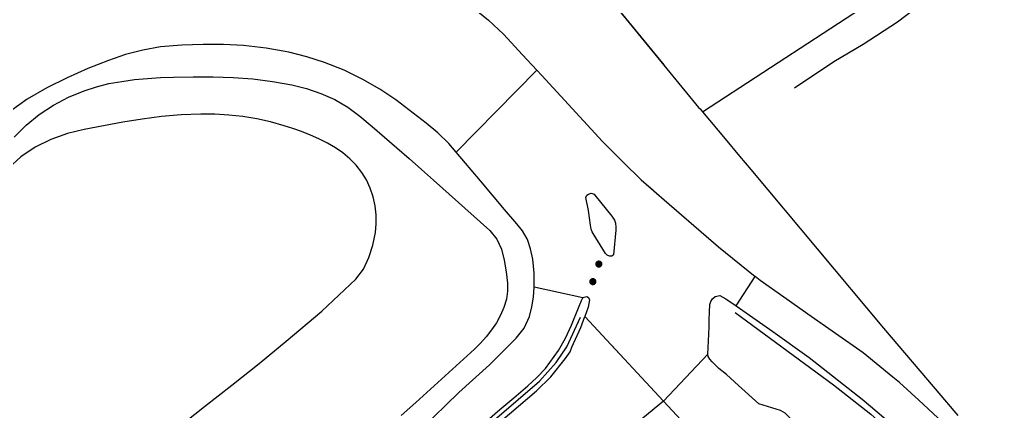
# Model space of a CAD drawing. Header units: millimetres. Extents: x 111502 to 977541, y 8702 to 1044108.
# Drawn here: x 975487.4 to 975588.6, y 475984.5 to 476025.3 of the extents above; entities that cross this region are included whole.
import ezdxf

# ---------------------------------------------------------------- set-up
doc = ezdxf.new("R2010")
doc.units = ezdxf.units.MM
doc.header["$LTSCALE"] = 0.25
doc.layers.add('X HVSS Site Background', color=8, linetype='Continuous')

# ---------------------------------------------------------------- blocks, each defined once
blk = doc.blocks.new('OS Master Map$1$OSS9')
at = {"color": 8, "true_color": 0x707070, "const_width": 0.375, "flags": 128}
blk.add_lwpolyline([(0.188, 0), (0.181, 0.049), (0.162, 0.094), (0.133, 0.133), (0.094, 0.162), (0.049, 0.181), (0, 0.188), (-0.049, 0.181), (-0.094, 0.162), (-0.133, 0.133), (-0.162, 0.094), (-0.181, 0.049), (-0.188, 0), (-0.181, -0.049), (-0.162, -0.094), (-0.133, -0.133), (-0.094, -0.162), (-0.049, -0.181), (0, -0.188), (0.049, -0.181), (0.094, -0.162), (0.133, -0.133), (0.162, -0.094), (0.181, -0.049), (0.188, 0), (0.181, 0.049)], dxfattribs=at)
blk = doc.blocks.new('OS MAP')
at = {"layer": 'X HVSS Site Background'}
for points in [[(489293.61, 240613.12), (489296.3, 240609.8), (489299.3, 240606.4), (489306.8, 240597.8), (489316.2, 240586.3), (489327.3, 240572.9), (489339.85, 240557.55), (489340, 240557.4), (489340.25, 240557.1)], [(489340.25, 240557.1), (489359.1, 240569.4), (489408, 240601.6)], [(489349.84, 240559.6), (489353.93, 240562.33), (489356.96, 240564.13), (489360.56, 240566.45), (489363.29, 240568.55), (489367.16, 240571.31), (489370.38, 240573.55), (489375.01, 240576.27), (489379.62, 240579.12), (489384.8, 240582.37), (489389.65, 240585.31), (489394.55, 240588.82), (489399.33, 240591.93), (489404.7, 240595.35), (489408.78, 240598.01), (489412.48, 240600.88)], [(489316.31, 240568), (489317.98, 240566.64), (489319.54, 240565.17), (489321.54, 240563.03), (489323.01, 240561.44)], [(489314.62, 240552.91), (489313.87, 240553.8), (489312.73, 240554.91), (489311.49, 240555.92), (489308.36, 240558.34), (489306.68, 240559.46), (489304.93, 240560.47), (489302.96, 240561.42), (489300.94, 240562.24), (489299.09, 240562.83), (489297.2, 240563.3), (489294.86, 240563.73), (489292.5, 240564.01), (489290.41, 240564.1), (489288.31, 240564.11), (489286.08, 240564.05), (489283.86, 240563.86), (489282.03, 240563.53), (489280.22, 240563.05), (489278.46, 240562.45), (489276.29, 240561.59), (489274.16, 240560.63), (489272.03, 240559.58), (489269.97, 240558.41), (489268.24, 240557.17)], [(489314.62, 240552.91), (489323.01, 240561.44)], [(489323.01, 240561.44), (489323.53, 240560.87), (489329.84, 240554), (489332, 240551.87), (489333.88, 240550.01), (489336.26, 240547.94), (489341.91, 240543.04), (489345.74, 240539.96)], [(489268.64, 240554.45), (489269.87, 240555.7), (489271.24, 240556.82), (489272.72, 240557.79), (489274.29, 240558.63), (489275.91, 240559.3), (489277.19, 240559.71), (489278.5, 240560.03), (489279.82, 240560.27), (489281.16, 240560.45), (489282.51, 240560.58), (489283.86, 240560.66), (489285.21, 240560.71), (489287.27, 240560.75), (489289.34, 240560.74), (489291.41, 240560.67), (489293.46, 240560.52), (489295.51, 240560.27), (489297.53, 240559.9), (489299.05, 240559.51), (489300.55, 240559), (489301.99, 240558.37), (489303.36, 240557.59), (489304.6, 240556.66), (489305.89, 240555.56), (489307.17, 240554.45), (489308.45, 240553.34), (489309.73, 240552.23), (489311.01, 240551.11), (489312.28, 240549.99), (489318.14, 240544.74), (489318.85, 240543.85), (489319.33, 240542.8), (489319.63, 240541.65), (489319.82, 240540.45), (489319.96, 240539.28), (489319.97, 240538.43), (489319.85, 240537.59), (489319.6, 240536.75), (489319.25, 240535.94), (489318.82, 240535.15), (489318.31, 240534.4), (489317.74, 240533.69), (489317.14, 240533.02), (489316.52, 240532.41), (489315, 240531.02), (489313.48, 240529.63), (489311.96, 240528.25), (489310.42, 240526.87), (489308.89, 240525.5)], [(489285.59, 240524.19), (489288.44, 240526.43), (489291.29, 240528.66), (489294.13, 240530.92), (489296.92, 240533.23), (489300.65, 240536.36), (489304.19, 240539.69), (489304.98, 240540.74), (489305.55, 240541.94), (489305.95, 240543.23), (489306.22, 240544.54), (489306.31, 240545.46), (489306.3, 240546.39), (489306.19, 240547.33), (489305.98, 240548.26), (489305.67, 240549.16), (489305.28, 240550.01), (489304.8, 240550.8), (489304.23, 240551.54), (489303.57, 240552.21), (489302.84, 240552.82), (489302.06, 240553.36), (489301.22, 240553.85), (489300.35, 240554.29), (489299.46, 240554.68), (489298.54, 240555.04), (489297.63, 240555.36), (489296.72, 240555.65), (489295.31, 240556.05), (489293.88, 240556.37), (489292.43, 240556.6), (489290.97, 240556.76), (489289.5, 240556.85), (489288.04, 240556.87), (489286, 240556.79), (489283.97, 240556.6), (489281.95, 240556.34), (489279.93, 240556.01), (489277.92, 240555.64), (489275.91, 240555.26), (489274.17, 240554.83), (489272.45, 240554.23), (489270.81, 240553.43), (489269.32, 240552.43), (489268.03, 240551.22)], [(489340.25, 240557.1), (489342.6, 240554.3), (489344.1, 240552.5), (489345.29, 240551.09), (489359.1, 240534.6), (489365.05, 240527.6), (489366.4, 240526), (489366.83, 240525.49)], [(489322.75, 240538.84), (489322.75, 240540.31), (489322.6, 240541.77), (489322.37, 240542.85), (489322.07, 240543.7), (489322, 240543.89), (489321.52, 240544.71), (489320.93, 240545.46), (489319.67, 240546.94), (489318.41, 240548.42), (489317.15, 240549.91), (489314.62, 240552.91)], [(489328.21, 240548.44), (489328.41, 240548.54), (489328.66, 240548.64), (489328.97, 240548.54), (489329.07, 240548.44), (489330.84, 240546.26), (489331.09, 240545.81), (489331.19, 240545.51), (489331.24, 240545.1), (489331.24, 240544.8), (489330.99, 240542.22), (489330.83, 240542.07), (489330.58, 240542.07), (489330.33, 240542.17), (489330.18, 240542.37), (489328.87, 240544.45), (489328.76, 240544.6), (489328.66, 240544.9), (489328.61, 240545.3), (489328.41, 240546.82), (489328.11, 240548.18), (489328.21, 240548.44)], [(489343.75, 240536.92), (489345.74, 240539.96)], [(489365.69, 240524.32), (489364.74, 240525.25), (489362.75, 240527.1), (489360.75, 240528.94), (489360.07, 240529.49), (489356.96, 240532.02), (489351.2, 240536.06), (489348.73, 240537.8), (489346.25, 240539.55), (489345.74, 240539.96)], [(489273.55, 240486.88), (489275.15, 240489.3), (489276.54, 240491.23), (489278.03, 240493.09), (489279.55, 240494.78), (489281.16, 240496.37), (489283.66, 240498.69), (489285.07, 240500), (489286.17, 240501.02), (489290.81, 240505.36), (489296.02, 240510.21), (489301.63, 240515.51), (489305.72, 240519.25), (489310.98, 240524.09), (489314.92, 240527.88), (489318.1, 240530.76), (489320.88, 240533.54), (489321.69, 240534.6), (489322.25, 240535.81), (489322.51, 240536.8), (489322.68, 240537.82), (489322.75, 240538.84)], [(489327.8, 240537.73), (489322.75, 240538.84)], [(489340.8, 240531.89), (489340.91, 240533.96), (489340.94, 240534.73), (489340.96, 240535.5), (489340.98, 240536.27), (489341.03, 240537.04), (489341.11, 240537.36), (489341.29, 240537.64), (489341.59, 240537.89), (489342.05, 240537.99), (489342.7, 240537.63), (489343.75, 240536.92)], [(489273.31, 240478.93), (489274.49, 240481.32), (489275.41, 240483.14), (489276.36, 240484.96), (489278.58, 240488.19), (489280.1, 240490.15), (489281.72, 240492.03), (489285.1, 240495.41), (489290, 240499.95), (489290.05, 240500), (489298.85, 240508.19), (489308.6, 240516.92), (489313.87, 240521.53), (489319.16, 240526.11), (489320.63, 240527.34), (489322.09, 240528.59), (489323.03, 240529.47), (489323.91, 240530.4), (489325.27, 240532.27), (489326.01, 240533.56), (489326.64, 240534.9), (489327.35, 240536.72), (489327.65, 240537.47), (489327.8, 240537.73)], [(489327.8, 240537.73), (489327.95, 240537.83), (489328.21, 240537.88), (489328.41, 240537.78), (489328.51, 240537.53), (489328.36, 240536.77), (489328.01, 240535.79)], [(489343.65, 240536.21), (489353.89, 240528.69), (489357.76, 240525.64), (489361.27, 240522.49), (489364.78, 240518.93), (489366.73, 240516.72), (489368.64, 240514.47), (489369.71, 240513.2)], [(489343.75, 240536.92), (489347.57, 240534.25), (489351.34, 240531.53), (489356.86, 240527.21), (489357.73, 240526.48), (489360.07, 240524.51), (489361.77, 240523.03), (489363.39, 240521.47), (489367.09, 240517.26), (489370.23, 240513.66), (489373.35, 240510.06), (489378.96, 240503.11), (489381.57, 240500), (489385.17, 240495.71), (489390.53, 240489.32), (489392.74, 240486.74), (489394.94, 240484.15), (489397.79, 240480.45), (489400.09, 240477.26), (489401.32, 240475.34)], [(489276.48, 240481.43), (489279.29, 240485.81), (489281.46, 240489.5), (489283.74, 240492.83), (489284.97, 240494.28), (489286.32, 240495.61), (489288.51, 240497.63), (489290.71, 240499.65), (489291.09, 240500), (489298.09, 240506.47), (489307.44, 240515.25), (489310.82, 240518.13), (489313.71, 240520.75), (489316.62, 240523.36), (489323.3, 240529.08), (489325.02, 240531.02), (489326.15, 240532.66), (489327.56, 240535.75)], [(489284.32, 240492.82), (489285.56, 240494.2), (489286.86, 240495.46), (489288.17, 240496.7), (489289.5, 240497.93), (489291.73, 240500), (489297.08, 240504.95), (489306.63, 240513.94), (489310.59, 240517.49), (489314.61, 240520.96), (489320.17, 240525.66), (489323, 240528.08), (489324.47, 240529.54), (489325.98, 240531.41), (489326.49, 240532.12), (489326.66, 240532.6), (489327.6, 240534.65), (489328.01, 240535.79)], [(489328.01, 240535.79), (489336.2, 240526.99)], [(489336.2, 240526.99), (489340.8, 240531.89)], [(489354.53, 240520.19), (489348.87, 240525.74), (489348.38, 240526.02), (489346.12, 240526.7), (489344, 240528.62), (489342.75, 240529.76), (489341.97, 240530.39), (489341.25, 240531.08), (489341.03, 240531.35), (489340.85, 240531.64), (489340.8, 240531.89)], [(489336.2, 240526.99), (489293.13, 240491.55)], [(489336.2, 240526.99), (489341.27, 240521.55)]]:
    blk.add_lwpolyline(points, dxfattribs=at)
at = {"layer": 'X HVSS Site Background', "flags": 128}
for points in [[(489293.61, 240613.12), (489296.3, 240609.8), (489296.3, 240609.8), (489299.3, 240606.4), (489299.3, 240606.4), (489306.8, 240597.8), (489306.8, 240597.8), (489316.2, 240586.3), (489316.2, 240586.3), (489327.3, 240572.9), (489327.3, 240572.9), (489336.22, 240561.99)], [(489316.31, 240568), (489317.98, 240566.64), (489317.98, 240566.64), (489319.54, 240565.17), (489319.54, 240565.17), (489321.54, 240563.03), (489321.54, 240563.03), (489323.01, 240561.44)], [(489314.62, 240552.91), (489313.87, 240553.8), (489313.87, 240553.8), (489312.73, 240554.91), (489312.73, 240554.91), (489311.49, 240555.92), (489311.49, 240555.92), (489308.36, 240558.34), (489308.36, 240558.34), (489306.68, 240559.46), (489306.68, 240559.46), (489304.93, 240560.47), (489304.93, 240560.47), (489302.96, 240561.42), (489302.96, 240561.42), (489300.94, 240562.24), (489300.94, 240562.24), (489299.09, 240562.83), (489299.09, 240562.83), (489297.2, 240563.3), (489297.2, 240563.3), (489294.86, 240563.73), (489294.86, 240563.73), (489292.5, 240564.01), (489292.5, 240564.01), (489290.41, 240564.1), (489290.41, 240564.1), (489288.31, 240564.11), (489288.31, 240564.11), (489286.08, 240564.05), (489286.08, 240564.05), (489283.86, 240563.86), (489283.86, 240563.86), (489282.03, 240563.53), (489282.03, 240563.53), (489280.22, 240563.05), (489280.22, 240563.05), (489278.46, 240562.45), (489278.46, 240562.45), (489276.29, 240561.59), (489276.29, 240561.59), (489274.16, 240560.63), (489274.16, 240560.63), (489272.03, 240559.58), (489272.03, 240559.58), (489269.97, 240558.41), (489269.97, 240558.41), (489268.24, 240557.17)], [(489314.62, 240552.91), (489323.01, 240561.44)], [(489323.01, 240561.44), (489323.53, 240560.87), (489323.53, 240560.87), (489329.84, 240554), (489329.84, 240554), (489332, 240551.87), (489332, 240551.87), (489333.88, 240550.01), (489333.88, 240550.01), (489335.11, 240548.94)], [(489268.64, 240554.45), (489269.87, 240555.7), (489269.87, 240555.7), (489271.24, 240556.82), (489271.24, 240556.82), (489272.72, 240557.79), (489272.72, 240557.79), (489274.29, 240558.63), (489274.29, 240558.63), (489275.91, 240559.3), (489275.91, 240559.3), (489277.19, 240559.71), (489277.19, 240559.71), (489278.5, 240560.03), (489278.5, 240560.03), (489279.82, 240560.27), (489279.82, 240560.27), (489281.16, 240560.45), (489281.16, 240560.45), (489282.51, 240560.58), (489282.51, 240560.58), (489283.86, 240560.66), (489283.86, 240560.66), (489285.21, 240560.71), (489285.21, 240560.71), (489287.27, 240560.75), (489287.27, 240560.75), (489289.34, 240560.74), (489289.34, 240560.74), (489291.41, 240560.67), (489291.41, 240560.67), (489293.46, 240560.52), (489293.46, 240560.52), (489295.51, 240560.27), (489295.51, 240560.27), (489297.53, 240559.9), (489297.53, 240559.9), (489299.05, 240559.51), (489299.05, 240559.51), (489300.55, 240559), (489300.55, 240559), (489301.99, 240558.37), (489301.99, 240558.37), (489303.36, 240557.59), (489303.36, 240557.59), (489304.6, 240556.66), (489304.6, 240556.66), (489305.89, 240555.56), (489305.89, 240555.56), (489307.17, 240554.45), (489307.17, 240554.45), (489308.45, 240553.34), (489308.45, 240553.34), (489309.73, 240552.23), (489309.73, 240552.23), (489311.01, 240551.11), (489311.01, 240551.11), (489312.28, 240549.99), (489312.28, 240549.99), (489318.14, 240544.74), (489318.14, 240544.74), (489318.85, 240543.85), (489318.85, 240543.85), (489319.33, 240542.8), (489319.33, 240542.8), (489319.63, 240541.65), (489319.63, 240541.65), (489319.82, 240540.45), (489319.82, 240540.45), (489319.96, 240539.28), (489319.96, 240539.28), (489319.97, 240538.43), (489319.97, 240538.43), (489319.85, 240537.59), (489319.85, 240537.59), (489319.6, 240536.75), (489319.6, 240536.75), (489319.25, 240535.94), (489319.25, 240535.94), (489318.82, 240535.15), (489318.82, 240535.15), (489318.31, 240534.4), (489318.31, 240534.4), (489317.74, 240533.69), (489317.74, 240533.69), (489317.14, 240533.02), (489317.14, 240533.02), (489316.52, 240532.41), (489316.52, 240532.41), (489315, 240531.02), (489315, 240531.02), (489313.48, 240529.63), (489313.48, 240529.63), (489311.96, 240528.25), (489311.96, 240528.25), (489310.42, 240526.87), (489310.42, 240526.87), (489308.89, 240525.5)], [(489285.59, 240524.19), (489288.44, 240526.43), (489288.44, 240526.43), (489291.29, 240528.66), (489291.29, 240528.66), (489294.13, 240530.92), (489294.13, 240530.92), (489296.92, 240533.23), (489296.92, 240533.23), (489300.65, 240536.36), (489300.65, 240536.36), (489304.19, 240539.69), (489304.19, 240539.69), (489304.98, 240540.74), (489304.98, 240540.74), (489305.55, 240541.94), (489305.55, 240541.94), (489305.95, 240543.23), (489305.95, 240543.23), (489306.22, 240544.54), (489306.22, 240544.54), (489306.31, 240545.46), (489306.31, 240545.46), (489306.3, 240546.39), (489306.3, 240546.39), (489306.19, 240547.33), (489306.19, 240547.33), (489305.98, 240548.26), (489305.98, 240548.26), (489305.67, 240549.16), (489305.67, 240549.16), (489305.28, 240550.01), (489305.28, 240550.01), (489304.8, 240550.8), (489304.8, 240550.8), (489304.23, 240551.54), (489304.23, 240551.54), (489303.57, 240552.21), (489303.57, 240552.21), (489302.84, 240552.82), (489302.84, 240552.82), (489302.06, 240553.36), (489302.06, 240553.36), (489301.22, 240553.85), (489301.22, 240553.85), (489300.35, 240554.29), (489300.35, 240554.29), (489299.46, 240554.68), (489299.46, 240554.68), (489298.54, 240555.04), (489298.54, 240555.04), (489297.63, 240555.36), (489297.63, 240555.36), (489296.72, 240555.65), (489296.72, 240555.65), (489295.31, 240556.05), (489295.31, 240556.05), (489293.88, 240556.37), (489293.88, 240556.37), (489292.43, 240556.6), (489292.43, 240556.6), (489290.97, 240556.76), (489290.97, 240556.76), (489289.5, 240556.85), (489289.5, 240556.85), (489288.04, 240556.87), (489288.04, 240556.87), (489286, 240556.79), (489286, 240556.79), (489283.97, 240556.6), (489283.97, 240556.6), (489281.95, 240556.34), (489281.95, 240556.34), (489279.93, 240556.01), (489279.93, 240556.01), (489277.92, 240555.64), (489277.92, 240555.64), (489275.91, 240555.26), (489275.91, 240555.26), (489274.17, 240554.83), (489274.17, 240554.83), (489272.45, 240554.23), (489272.45, 240554.23), (489270.81, 240553.43), (489270.81, 240553.43), (489269.32, 240552.43), (489269.32, 240552.43), (489268.03, 240551.22)], [(489322.75, 240538.84), (489322.75, 240540.31), (489322.75, 240540.31), (489322.6, 240541.77), (489322.6, 240541.77), (489322.37, 240542.85), (489322.37, 240542.85), (489322.07, 240543.7), (489322.07, 240543.7), (489322, 240543.89), (489322, 240543.89), (489321.52, 240544.71), (489321.52, 240544.71), (489320.93, 240545.46), (489320.93, 240545.46), (489319.67, 240546.94), (489319.67, 240546.94), (489318.41, 240548.42), (489318.41, 240548.42), (489317.15, 240549.91), (489317.15, 240549.91), (489314.62, 240552.91)], [(489328.21, 240548.44), (489328.41, 240548.54), (489328.41, 240548.54), (489328.66, 240548.64), (489328.66, 240548.64), (489328.97, 240548.54), (489328.97, 240548.54), (489329.07, 240548.44), (489329.07, 240548.44), (489330.84, 240546.26), (489330.84, 240546.26), (489331.09, 240545.81), (489331.09, 240545.81), (489331.19, 240545.51), (489331.19, 240545.51), (489331.24, 240545.1), (489331.24, 240545.1), (489331.24, 240544.8), (489331.24, 240544.8), (489330.99, 240542.22), (489330.99, 240542.22), (489330.83, 240542.07), (489330.83, 240542.07), (489330.58, 240542.07), (489330.58, 240542.07), (489330.33, 240542.17), (489330.33, 240542.17), (489330.18, 240542.37), (489330.18, 240542.37), (489328.87, 240544.45), (489328.87, 240544.45), (489328.76, 240544.6), (489328.76, 240544.6), (489328.66, 240544.9), (489328.66, 240544.9), (489328.61, 240545.3), (489328.61, 240545.3), (489328.41, 240546.82), (489328.41, 240546.82), (489328.11, 240548.18), (489328.11, 240548.18), (489328.21, 240548.44)], [(489310.98, 240524.09), (489314.92, 240527.88), (489314.92, 240527.88), (489318.1, 240530.76), (489318.1, 240530.76), (489320.88, 240533.54), (489320.88, 240533.54), (489321.69, 240534.6), (489321.69, 240534.6), (489322.25, 240535.81), (489322.25, 240535.81), (489322.51, 240536.8), (489322.51, 240536.8), (489322.68, 240537.82), (489322.68, 240537.82), (489322.75, 240538.84)], [(489327.8, 240537.73), (489322.75, 240538.84)], [(489313.87, 240521.53), (489319.16, 240526.11), (489319.16, 240526.11), (489320.63, 240527.34), (489320.63, 240527.34), (489322.09, 240528.59), (489322.09, 240528.59), (489323.03, 240529.47), (489323.03, 240529.47), (489323.91, 240530.4), (489323.91, 240530.4), (489325.27, 240532.27), (489325.27, 240532.27), (489326.01, 240533.56), (489326.01, 240533.56), (489326.64, 240534.9), (489326.64, 240534.9), (489327.35, 240536.72), (489327.35, 240536.72), (489327.65, 240537.47), (489327.65, 240537.47), (489327.8, 240537.73)], [(489327.8, 240537.73), (489327.95, 240537.83), (489327.95, 240537.83), (489328.21, 240537.88), (489328.21, 240537.88), (489328.41, 240537.78), (489328.41, 240537.78), (489328.51, 240537.53), (489328.51, 240537.53), (489328.36, 240536.77), (489328.36, 240536.77), (489328.01, 240535.79)], [(489316.62, 240523.36), (489323.3, 240529.08), (489323.3, 240529.08), (489325.02, 240531.02), (489325.02, 240531.02), (489326.15, 240532.66), (489326.15, 240532.66), (489327.56, 240535.75)], [(489320.17, 240525.66), (489323, 240528.08), (489323, 240528.08), (489324.47, 240529.54), (489324.47, 240529.54), (489325.98, 240531.41), (489325.98, 240531.41), (489326.49, 240532.12), (489326.49, 240532.12), (489326.66, 240532.6), (489326.66, 240532.6), (489327.6, 240534.65), (489327.6, 240534.65), (489328.01, 240535.79)], [(489328.01, 240535.79), (489333.5, 240529.89)]]:
    blk.add_lwpolyline(points, dxfattribs=at)
at = {"layer": 'X HVSS Site Background'}
for p in [(489329.47, 240541.26), (489328.85, 240539.43)]:
    blk.add_blockref('OS Master Map$1$OSS9', p, dxfattribs=at)

msp = doc.modelspace()

# ---------------------------------------------------------------- block references
at = {"lineweight": 0}
msp.add_blockref('OS MAP', (486218.2, 235458.61), dxfattribs=at)

doc.saveas('drawing.dxf')
